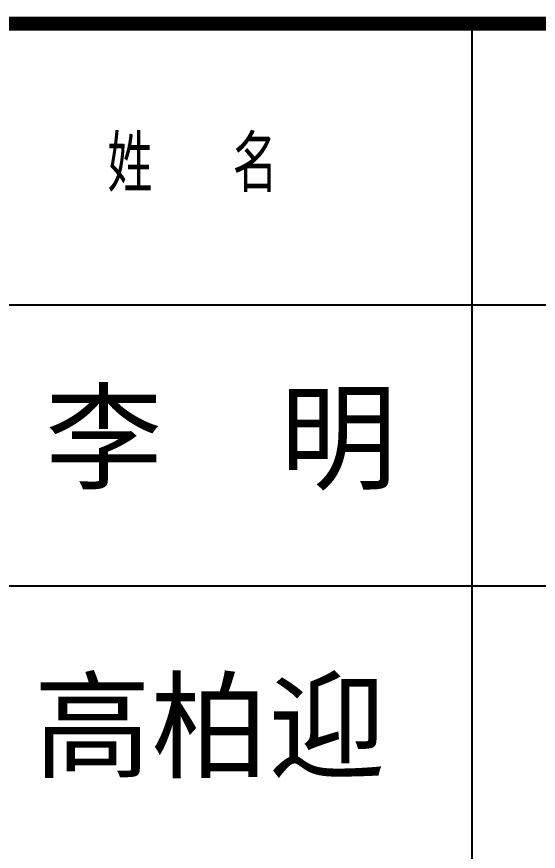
# Model space of a CAD drawing. Extents: x 1728470 to 1835391, y -157368 to 197905.
# Drawn here: x 1812513 to 1814553, y -65623 to -62357 of the extents above; entities that cross this region are included whole.
import ezdxf

# ---------------------------------------------------------------- set-up
doc = ezdxf.new("R2010")
doc.units = 0
doc.header["$LTSCALE"] = 1000
doc.header["$MEASUREMENT"] = 0
for name, color, linetype in [('PUB_TEXT', 7, 'CONTINUOUS'), ('PUB_TITLE', 4, 'CONTINUOUS'), ('签名', 255, 'CONTINUOUS')]:
    doc.layers.add(name, color=color, linetype=linetype)
doc.styles.add('-黑体', font='simhei.ttf', dxfattribs={"width": 0.8})
doc.styles.add('TQ', font='txt.shx', dxfattribs={"width": 0.8, "bigfont": 'hztxt.shx'})

msp = doc.modelspace()

# ---------------------------------------------------------------- linework, layer by layer
at = {"layer": 'PUB_TITLE', "color": 4}
for p, q in [((1814294.8, -70084.9), (1814294.8, -62384.9)), ((1810224.8, -63484.9), (1816274.8, -63484.9)), ((1810224.8, -64584.9), (1816274.8, -64584.9))]:
    msp.add_line(p, q, dxfattribs=at)
at = {"layer": 'PUB_TITLE', "color": 4, "const_width": 55}
msp.add_lwpolyline([(1810224.8, -62384.9), (1816274.8, -62384.9)], dxfattribs=at)

# ---------------------------------------------------------------- texts
at = {"layer": 'PUB_TEXT', "color": 2, "insert": (1812868, -62823.3), "char_height": 220, "width": 1847.813, "attachment_point": 1, "style": 'TQ'}
msp.add_mtext('姓  名', dxfattribs=at)
at = {"layer": '签名', "linetype": 'CONTINUOUS', "style": '-黑体'}
for s, p in [('李  明', (1812624.9, -64171.9)), ('高柏迎', (1812579.5, -65300.3))]:
    msp.add_text(s, height=336.6, dxfattribs=at).set_placement(p)

doc.saveas('drawing.dxf')
